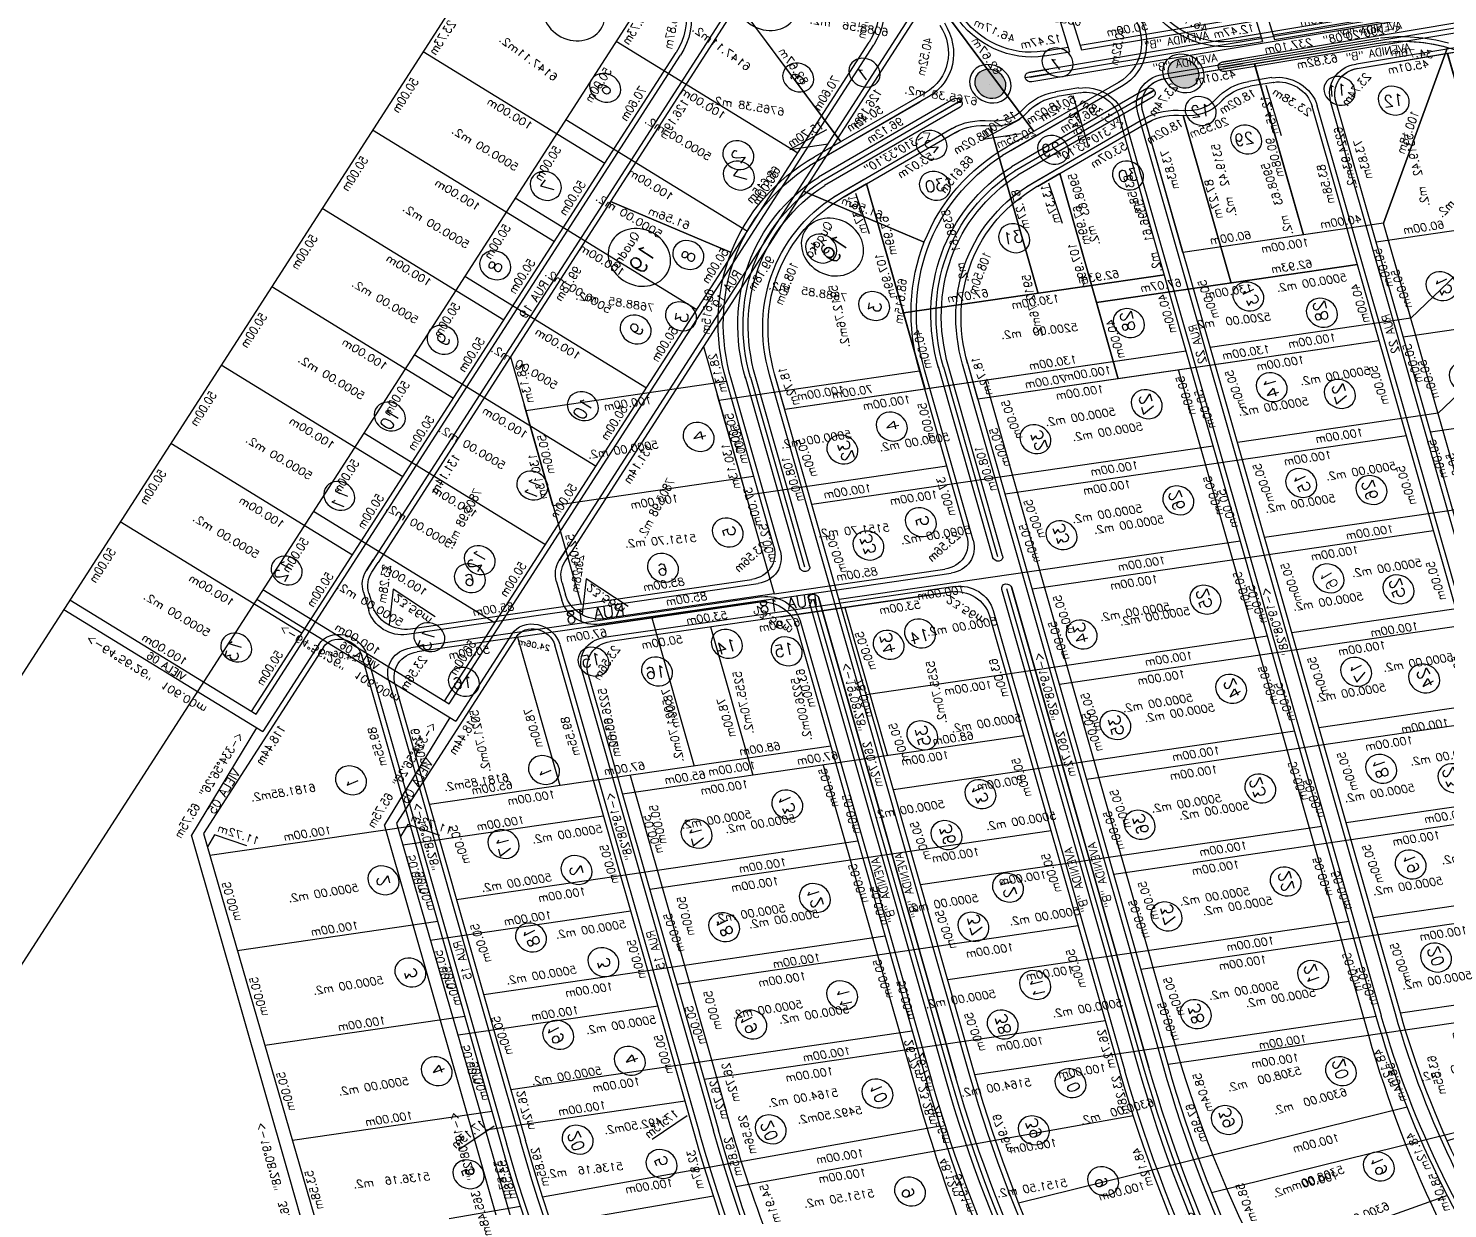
# Model space of a CAD drawing. Extents: x -23785941 to 8798891, y -8418521 to 21897894.
# Drawn here: x 3035251 to 3218542, y 4652091 to 4804514 of the extents above; entities that cross this region are included whole.
import ezdxf
from ezdxf.enums import TextEntityAlignment as Align

# ---------------------------------------------------------------- set-up
doc = ezdxf.new("R2010")
doc.units = 0
doc.header["$MEASUREMENT"] = 0
doc.header["$PDMODE"] = 34
doc.header["$PDSIZE"] = 1
doc.layers.get('0').update_dxf_attribs({"linetype": 'CONTINUOUS'})
for name, color, linetype in [('CALCADA', 3, 'CONTINUOUS'), ('REG60_100', 2, 'CONTINUOUS'), ('RUA', 1, 'CONTINUOUS'), ('TER_POLI', 5, 'CONTINUOUS'), ('VIEWPORT', 7, 'CONTINUOUS')]:
    doc.layers.add(name, color=color, linetype=linetype)
doc.styles.add('1_5MM', font='romans.shx', dxfattribs={"height": 6})
doc.styles.add('1MM', font='romans.shx', dxfattribs={"height": 4})
doc.styles.add('2MM', font='romans.shx', dxfattribs={"height": 8})

# ---------------------------------------------------------------- blocks, each defined once
blk = doc.blocks.new('A$C3D774E76')
blk.add_hatch(color=85).paths.add_polyline_path([(-23863.54, -2270.07, 1), (-23858.29, -2284.12, 1)])
for p, q in [((-23386.35, -2006.7), (-23378.21, -2108.87)), ((-23380.37, -2006.22), (-23371.67, -2115.37)), ((-23486.04, -2014.64), (-23478.09, -2114.32)), ((-23436.19, -2010.67), (-23428.25, -2110.35)), ((-23535.88, -2018.61), (-23527.94, -2118.29)), ((-23635.56, -2026.55), (-23627.62, -2126.23)), ((-23585.72, -2022.58), (-23577.78, -2122.26)), ((-23735.25, -2034.49), (-23727.3, -2134.17)), ((-23685.4, -2030.52), (-23677.46, -2130.2)), ((-23378.41, -2106.38), (-23797.68, -2139.78)), ((-23426.92, -2122.28), (-23308.44, -2112.84)), ((-23371.94, -2112.02), (-23304.67, -2108.23)), ((-23308.44, -2112.84), (-23032.33, -2343.32)), ((-23167, -2222.32), (-23304.67, -2108.23)), ((-23363.27, -2197.33), (-23299.46, -2120.33)), ((-23363.27, -2197.33), (-23299.46, -2120.33)), ((-23313.23, -2133.54), (-23310.49, -2117.82)), ((-23310.49, -2117.82), (-23303.04, -2117.47)), ((-23611.61, -2137), (-23480.89, -2126.58)), ((-23473.87, -2123.52), (-23481.08, -2124.09)), ((-23474.69, -2126.09), (-23480.88, -2126.58)), ((-23463.93, -2129.49), (-23459.14, -2133.46)), ((-23710.47, -2144.87), (-23611.61, -2137)), ((-23611.61, -2137), (-23511.41, -2220.02)), ((-23471.86, -2138.59), (-23454.01, -2144.68)), ((-23234.53, -2304.02), (-23432.51, -2139.95)), ((-23836.27, -2154.89), (-23710.47, -2144.87)), ((-23710.47, -2144.87), (-23715.3, -2196.37)), ((-23715.3, -2196.37), (-23710.47, -2144.87)), ((-23551.47, -2186.87), (-23592.26, -2153.07)), ((-23324.78, -2229.23), (-23260.97, -2152.24)), ((-23836.27, -2154.89), (-23796.11, -2227.54)), ((-23796.11, -2227.54), (-23836.1, -2155.19)), ((-23796.11, -2227.54), (-23836.1, -2155.19)), ((-23589.95, -2154.94), (-23653.75, -2231.94)), ((-23511.41, -2220.02), (-23457.16, -2154.57)), ((-23426.82, -2160.24), (-23262.8, -2296.16)), ((-23426.82, -2160.24), (-23426.81, -2160.25)), ((-23502.17, -2227.68), (-23447.92, -2162.22)), ((-23551.45, -2186.84), (-23615.28, -2263.87)), ((-23286.28, -2261.14), (-23222.69, -2184.42)), ((-23715.3, -2196.37), (-23716.2, -2206.04)), ((-23716.2, -2206.04), (-23715.3, -2196.37)), ((-23505.91, -2354.45), (-23378.3, -2200.45)), ((-23479.84, -2200.73), (-23419.78, -2250.5)), ((-23840.47, -2252.07), (-23782.37, -2219.95)), ((-23796.11, -2227.54), (-23782.37, -2219.95)), ((-23782.37, -2219.95), (-23782.42, -2219.85)), ((-23782.37, -2219.95), (-23782.42, -2219.85)), ((-23511.41, -2220.02), (-23565.65, -2285.48)), ((-23247.78, -2293.04), (-23184.31, -2216.46)), ((-23026.22, -2338.99), (-23166.95, -2222.36)), ((-23586.76, -2287.46), (-23653.8, -2231.9)), ((-23502.17, -2227.68), (-23556.41, -2293.14)), ((-23556.41, -2293.14), (-23502.17, -2227.68)), ((-23467.42, -2386.35), (-23339.8, -2232.35)), ((-23977.34, -2240.52), (-23899.74, -2307.6)), ((-23973.42, -2235.98), (-23895.82, -2303.06)), ((-23783.67, -2245.23), (-23771.97, -2238.76)), ((-23782.46, -2247.42), (-23770.76, -2240.95)), ((-23770.76, -2240.95), (-23782.46, -2247.42)), ((-23770.76, -2240.95), (-23770.83, -2240.88)), ((-23770.83, -2240.88), (-23770.76, -2240.95)), ((-23782.46, -2247.42), (-23828.9, -2273.1)), ((-23782.46, -2247.42), (-23828.9, -2273.1)), ((-23699.39, -2316.25), (-23782.46, -2247.42)), ((-23730.19, -2290.73), (-23782.46, -2247.42)), ((-23782.46, -2247.42), (-23730.19, -2290.73)), ((-23730.19, -2290.73), (-23782.46, -2247.42)), ((-23730.19, -2290.73), (-23782.46, -2247.42)), ((-23759.37, -2259.43), (-23775.21, -2245.04)), ((-23840.47, -2252.07), (-23840.47, -2252.07)), ((-23840.47, -2252.07), (-23840.47, -2252.07)), ((-23836.33, -2249.79), (-23835.88, -2249.54)), ((-23385.21, -2485.66), (-23669.14, -2250.41)), ((-23654.72, -2262.35), (-23669.14, -2250.41)), ((-23522.59, -2252.32), (-23462.53, -2302.09)), ((-23144, -2250.1), (-23209.71, -2325.33)), ((-23843.42, -2267.41), (-23845.6, -2268.62)), ((-23843.42, -2267.41), (-23834.66, -2262.58)), ((-23782.33, -2416.35), (-23654.72, -2262.35)), ((-23699.39, -2316.25), (-23654.72, -2262.35)), ((-23428.92, -2418.25), (-23301.3, -2264.25)), ((-23442.11, -2277.45), (-23306.09, -2390.18)), ((-23840.85, -2286.11), (-23772.96, -2342.36)), ((-23840.85, -2286.11), (-23772.96, -2342.36)), ((-23772.96, -2342.36), (-23840.85, -2286.11)), ((-23840.85, -2286.11), (-23772.96, -2342.36)), ((-23840.61, -2285.98), (-23840.61, -2285.98)), ((-23889.55, -2292), (-23897.71, -2301.42)), ((-23890.93, -2293.59), (-23891.37, -2294.1)), ((-23889.55, -2292), (-23889.61, -2291.94)), ((-23875.89, -2290.59), (-23882.43, -2298.15)), ((-23874, -2292.22), (-23880.54, -2299.79)), ((-23874, -2292.22), (-23872.36, -2290.33)), ((-23874, -2292.22), (-23872.36, -2290.33)), ((-23813.13, -2390.83), (-23730.19, -2290.73)), ((-23730.19, -2290.73), (-23813.13, -2390.83)), ((-23772.8, -2342.16), (-23730.19, -2290.73)), ((-23772.8, -2342.16), (-23730.19, -2290.73)), ((-23772.8, -2342.16), (-23730.19, -2290.73)), ((-23699.39, -2316.25), (-23730.19, -2290.73)), ((-23730.19, -2290.73), (-23699.39, -2316.25)), ((-23743.83, -2448.26), (-23616.22, -2294.26)), ((-23390.42, -2450.16), (-23262.8, -2296.16)), ((-23390.42, -2450.16), (-23262.8, -2296.16)), ((-23262.8, -2296.16), (-23242.29, -2313.18)), ((-23901.64, -2305.96), (-23967.1, -2381.59)), ((-23879.01, -2316.37), (-23871.42, -2307.6)), ((-23782.33, -2416.35), (-23699.39, -2316.25)), ((-23573.32, -2317.42), (-23379.13, -2478.33)), ((-23554.43, -2314.24), (-23369.88, -2467.16)), ((-23705.33, -2480.16), (-23577.72, -2326.16)), ((-23352.22, -2482.33), (-23219.61, -2332.58)), ((-23512.83, -2639.67), (-23877.16, -2337.78)), ((-23449.03, -2562.67), (-23718.53, -2339.35)), ((-23520.49, -2648.91), (-23885.61, -2346.36)), ((-23813.13, -2390.83), (-23772.8, -2342.16)), ((-23813.13, -2390.83), (-23772.8, -2342.16)), ((-23813.13, -2390.83), (-23772.8, -2342.16)), ((-23813.13, -2390.83), (-23772.96, -2342.36)), ((-23772.96, -2342.36), (-23772.8, -2342.16)), ((-23772.96, -2342.36), (-23772.8, -2342.16)), ((-23666.83, -2512.06), (-23539.22, -2358.06)), ((-23866.77, -2439.89), (-23935.98, -2382.54)), ((-23892.29, -2470.69), (-23828.49, -2393.69)), ((-23628.33, -2543.96), (-23500.72, -2389.96)), ((-23853.79, -2502.59), (-23789.99, -2425.59)), ((-23589.83, -2575.86), (-23462.22, -2421.86)), ((-23815.29, -2534.5), (-23751.49, -2457.5)), ((-23551.33, -2607.77), (-23423.72, -2453.76)), ((-23584.29, -2725.91), (-23892.29, -2470.69)), ((-23512.82, -2639.66), (-23385.21, -2485.66)), ((-23776.79, -2566.4), (-23712.99, -2489.4)), ((-23978.73, -2539.45), (-23853.79, -2502.59)), ((-23738.29, -2598.3), (-23674.49, -2521.3)), ((-23477.33, -2672.16), (-23335.08, -2531.55)), ((-23966.99, -2579.24), (-23815.28, -2534.49)), ((-23699.79, -2630.2), (-23635.99, -2553.2)), ((-23661.29, -2662.1), (-23597.49, -2585.1)), ((-23445.25, -2708.02), (-23289.77, -2582.21)), ((-23622.79, -2694.01), (-23558.99, -2617.01)), ((-23520.49, -2648.91), (-23584.29, -2725.91)), ((-23500.28, -2722.32), (-23471.24, -2696.08))]:
    blk.add_line(p, q)
at = {"color": 0}
blk.add_line((-23779.72, -2208.06), (-23792.02, -2222.7), dxfattribs=at)
at = {"color": 100}
for p, q in [((-23660.39, -2238.78), (-23583.18, -2302.76)), ((-23586.39, -2306.59), (-23663.05, -2243.07)), ((-23375.94, -2474.48), (-23570.11, -2313.59)), ((-23379.13, -2478.33), (-23573.3, -2317.44)), ((-23377.54, -2476.4), (-23571.71, -2315.51))]:
    blk.add_line(p, q, dxfattribs=at)
at = {"color": 5}
blk.add_line((-23860.67, -2276.96), (-23860.68, -2276.96), dxfattribs=at)
for centre in [(-23791.56, -2088.57), (-23691, -2168.99)]:
    blk.add_circle(centre, 15, dxfattribs=at)
for centre in [(-23405.07, -2086.17), (-23454.31, -2090.36), (-23553.21, -2099.84), (-23502.87, -2096.06), (-23602.86, -2105.12), (-23701.76, -2114.6), (-23651.41, -2110.83), (-23763.24, -2117.98), (-23496.16, -2168.15), (-23370.37, -2162.59), (-23764.3, -2187.9), (-23445.35, -2188.12), (-23673.3, -2199.06), (-23330.87, -2197.78), (-23834.89, -2222.42), (-23620.28, -2232.55), (-23293.68, -2228.9), (-23487.17, -2237.61), (-23377.97, -2239.75), (-23740.38, -2242.57), (-23253.23, -2261.28), (-23582.03, -2265.32), (-23340.32, -2271.44), (-23860.92, -2277.09), (-23798.55, -2276.18), (-23649.97, -2294.94), (-23528.77, -2289.13), (-23212.03, -2296.85), (-23300.75, -2303.85), (-23845.08, -2317.49), (-23610.74, -2326.6), (-23255.64, -2334.67), (-23467.32, -2349.1), (-23568.5, -2356.53), (-23900.23, -2370.34), (-23429.68, -2380.79), (-23781.41, -2386.5), (-23533.79, -2390.13), (-23747.19, -2411.55), (-23390.11, -2413.2), (-23944.37, -2423.64), (-23492.35, -2421.81), (-23823.77, -2430.37), (-23709.31, -2445.53), (-23455.4, -2452.86), (-23352.16, -2449.17), (-23786.37, -2459.77), (-23668.77, -2478.3), (-23416.16, -2486.2), (-23313.6, -2483.94), (-23748.13, -2492.78), (-23632.7, -2508.3), (-23709.52, -2524.83), (-23373.47, -2522.08), (-23592.53, -2542.04), (-23671.88, -2556.52), (-23554.53, -2572.76), (-23631.95, -2587.97), (-23516.88, -2604.45), (-23593.71, -2620.98), (-23478.01, -2636.83), (-23555.7, -2651.71), (-23442.02, -2673.25)]:
    blk.add_circle(centre, 7.5)
at = {"color": 0}
blk.add_arc((-23800.81, -2100.57), 39.33, 199.1748, 274.55612, dxfattribs=at)
for centre, radius, start, end in [((-23473.5, -2141.03), 14.99, 50.35397, 94.5548), ((-23426.13, -2132.25), 10, 94.5548, 230.34999), ((-23468.71, -2145), 14.99, 320.35271, 50.35397), ((-23436.38, -2171.79), 14.99, 50.35271, 140.35271), ((-23436.38, -2171.79), 14.99, 50.35271, 140.35271), ((-23726.95, -2320.17), 114.64, 50.35425, 118.94258), ((-23726.97, -2320.2), 90.64, 50.35425, 118.94258), ((-23726.97, -2320.2), 90.64, 50.35828, 118.94258), ((-23853.69, -2228.16), 27.32, 213.95425, 298.94059), ((-23853.69, -2228.16), 27.32, 213.95425, 298.94059), ((-23916.31, -2268.87), 35.37, 319.1597, 33.95425), ((-23815.31, -2297.58), 28, 118.94268, 155.81258), ((-23815.31, -2297.58), 28, 119.05468, 155.81258), ((-23815.31, -2297.58), 28, 119.05468, 155.81258), ((-23860.92, -2277.09), 22, 282.2898, 335.81258), ((-23860.92, -2277.09), 22, 282.2898, 335.81258), ((-23577.19, -2275.92), 14.99, 230.35297, 320.35271), ((-23544.87, -2302.7), 14.99, 140.35271, 230.35425), ((-23850.27, -2325.95), 28, 102.2898, 139.1597), ((-23850.27, -2325.95), 28, 102.2898, 139.0477), ((-23822.21, -3013.12), 920.97, 33.0048, 50.35425), ((-23822.25, -3013.09), 908.97, 30.01869, 50.35425), ((-23867.67, -2326.18), 14.99, 139.1598, 230.35425), ((-23867.67, -2326.18), 14.99, 139.1598, 230.35425), ((-23822.25, -3013.09), 808.97, 45.49416, 50.35425), ((-23919.95, -2476.97), 74.08, 139.1598, 196.43452), ((-23822.25, -3013.09), 708.97, 30.01869, 50.35425), ((-23822.25, -3013.09), 684.97, 30.01869, 50.35425), ((-23822.25, -3013.09), 584.97, 30.01869, 50.35425), ((-23822.25, -3013.09), 484.97, 30.01869, 50.35425), ((-23822.25, -3013.09), 472.97, 30.01869, 50.35425)]:
    blk.add_arc(centre, radius, start, end)
at = {"color": 100}
for centre, radius, start, end in [((-23726.95, -2320.17), 105.14, 50.35425, 116.46005), ((-23726.95, -2320.17), 102.64, 50.35425, 116.40622), ((-23726.95, -2320.17), 100.14, 50.35425, 116.28842), ((-23584.8, -2304.67), 2.5, 230.35435, 50.35435), ((-23571.71, -2315.51), 2.5, 50.35429, 230.35429), ((-23822.23, -3013.07), 694.47, 30.01869, 50.35423), ((-23822.23, -3013.07), 696.97, 30.01869, 50.35423), ((-23822.23, -3013.07), 699.47, 30.01869, 50.35423)]:
    blk.add_arc(centre, radius, start, end, dxfattribs=at)
for p in [(-23480.89, -2126.58), (-23426.92, -2122.28), (-23459.14, -2133.46), (-23797.68, -2139.78), (-23432.51, -2139.95), (-23457.16, -2154.57), (-23426.81, -2160.25), (-23447.93, -2162.23), (-23170.23, -2228.2), (-23661.54, -2241.08), (-23586.77, -2287.46), (-23565.64, -2285.47), (-23556.4, -2293.13), (-23584.8, -2304.67), (-23234.53, -2304.02), (-23242.29, -2313.18), (-23571.71, -2315.51), (-23554.42, -2314.25), (-23877.39, -2337.58), (-23306.09, -2390.18), (-23369.88, -2467.16), (-23377.54, -2476.4)]:
    blk.add_point(p)
at = {"color": 0}
for p in [(-23782.42, -2219.85), (-23653.75, -2231.94), (-23770.76, -2240.95), (-23669.14, -2250.41)]:
    blk.add_point(p, dxfattribs=at)
at = {"color": 1}
for p in [(-23776.57, -2230.45), (-23578.25, -2310.09)]:
    blk.add_point(p, dxfattribs=at)
at = {"layer": 'CALCADA'}
for p, q in [((-23378.21, -2108.87), (-23797.48, -2142.27)), ((-23427.12, -2119.79), (-23371.67, -2115.37)), ((-23611.81, -2134.5), (-23473.87, -2123.52)), ((-23463.12, -2126.92), (-23455.62, -2133.13)), ((-23710.67, -2142.38), (-23611.81, -2134.5)), ((-23833.85, -2152.19), (-23710.67, -2142.38)), ((-23434.1, -2141.88), (-23236.18, -2305.91)), ((-23509.48, -2221.62), (-23453.64, -2154.24)), ((-23504.09, -2226.09), (-23448.25, -2158.7)), ((-23427.15, -2156.72), (-23261.21, -2294.23)), ((-23839.26, -2254.26), (-23776.82, -2219.73)), ((-23844.62, -2265.23), (-23773.67, -2225.99)), ((-23834.67, -2251.72), (-23781.16, -2222.13)), ((-23509.48, -2221.62), (-23565.32, -2289)), ((-23559.93, -2293.47), (-23504.09, -2226.09)), ((-23845.6, -2268.62), (-23772.46, -2228.18)), ((-23842.21, -2269.6), (-23771.25, -2230.36)), ((-23586.43, -2290.98), (-23655.4, -2233.83)), ((-23830.11, -2270.92), (-23768.05, -2236.6)), ((-23383.61, -2483.74), (-23667.54, -2248.48)), ((-24004.66, -2439.56), (-23875.89, -2290.59)), ((-24002.73, -2441.22), (-23872.36, -2290.33)), ((-24000.87, -2442.83), (-23872.1, -2293.86)), ((-23887.66, -2293.63), (-23895.82, -2303.06)), ((-23261.21, -2294.23), (-23240.7, -2311.25)), ((-23880.9, -2314.74), (-23873.31, -2305.96)), ((-23899.74, -2307.6), (-23965.21, -2383.23)), ((-23557.95, -2314.57), (-23371.48, -2469.09)), ((-23514.43, -2641.59), (-23878.75, -2339.7)), ((-23908.39, -2346.89), (-23979.23, -2428.61)), ((-23907.64, -2346.05), (-23908.36, -2346.86)), ((-23518.89, -2646.98), (-23883.79, -2344.62))]:
    blk.add_line(p, q, dxfattribs=at)
at = {"layer": 'CALCADA', "color": 100}
blk.add_line((-23661.54, -2241.08), (-23584.8, -2304.67), dxfattribs=at)
at = {"layer": 'CALCADA'}
blk.add_circle((-23860.92, -2277.09), 10, dxfattribs=at)
for centre, radius, start, end in [((-23800.81, -2100.57), 41.83, 199.1748, 274.55612), ((-23426.13, -2132.25), 12.5, 94.5548, 230.34999), ((-23472.68, -2138.46), 14.99, 50.35397, 94.5548), ((-23465.19, -2144.67), 14.99, 320.35271, 50.35397), ((-23436.71, -2168.27), 14.99, 50.35271, 140.35271), ((-23726.95, -2320.17), 112.14, 50.35425, 116.43447), ((-23726.95, -2320.17), 93.14, 50.35425, 118.94258), ((-23853.69, -2228.16), 29.82, 213.95425, 298.94059), ((-23916.31, -2268.87), 37.87, 319.1597, 33.95425), ((-23843.42, -2267.41), 2.5, 118.94258, 298.94258), ((-23815.31, -2297.58), 30.5, 118.94268, 155.81258), ((-23860.92, -2277.09), 19.5, 282.2898, 335.81258), ((-23874, -2292.22), 2.5, 319.1598, 139.1598), ((-23576.86, -2279.44), 14.99, 230.35297, 320.35271), ((-23548.39, -2303.03), 14.99, 140.35271, 230.35425), ((-23850.27, -2325.95), 30.5, 102.2898, 139.1597), ((-23822.25, -3013.09), 918.47, 30.01869, 50.35425), ((-23822.25, -3013.09), 911.47, 30.01869, 50.35425), ((-23867.59, -2326.24), 17.49, 139.1598, 230.35425), ((-23894.95, -2358.09), 17.49, 50.35425, 139.07852), ((-23919.91, -2477), 76.58, 141.37489, 166.04907), ((-23822.25, -3013.09), 706.47, 30.01869, 50.35425), ((-23822.25, -3013.09), 687.47, 30.01869, 50.35425), ((-23822.25, -3013.09), 482.47, 30.01869, 50.35425), ((-23822.25, -3013.09), 475.47, 30.01869, 50.35425)]:
    blk.add_arc(centre, radius, start, end, dxfattribs=at)
at = {"layer": 'REG60_100'}
for p, q in [((-23469.13, -2162.09), (-23471.86, -2138.59)), ((-23221.47, -2287.49), (-23241.55, -2296.94))]:
    blk.add_line(p, q, dxfattribs=at)
at = {"layer": 'REG60_100', "color": 0}
blk.add_line((-23798.26, -2219.1), (-23779.72, -2208.06), dxfattribs=at)
at = {"layer": 'TER_POLI'}
blk.add_line((-23758.9, -2036.37), (-22256.08, -1916.65), dxfattribs=at)
at = {"layer": 'VIEWPORT'}
for p, q in [((-23875.89, -2313.87), (-23855.75, -2331.17)), ((-23828.49, -2393.69), (-23885.61, -2346.36)), ((-23906.47, -2348.1), (-23975.99, -2428.53)), ((-23906.47, -2348.1), (-23936.13, -2382.42)), ((-23936.13, -2382.42), (-23975.99, -2428.53)), ((-23866.77, -2439.89), (-23936.13, -2382.42)), ((-23936.13, -2382.42), (-23866.77, -2439.89)), ((-23866.77, -2439.89), (-23936.13, -2382.42)), ((-23866.77, -2439.89), (-23935.98, -2382.54)), ((-23866.77, -2439.89), (-23828.49, -2393.69)), ((-23892.29, -2470.69), (-23866.77, -2439.89)), ((-23892.29, -2470.69), (-23866.77, -2439.89)), ((-23991.85, -2459.14), (-23892.29, -2470.69)), ((-23991.81, -2459.14), (-23892.29, -2470.69)), ((-23892.29, -2470.69), (-23991.81, -2459.14)), ((-23991.81, -2459.14), (-23892.29, -2470.69)), ((-23853.79, -2502.59), (-23892.29, -2470.69)), ((-23978.73, -2539.45), (-23853.79, -2502.59)), ((-23853.79, -2502.59), (-23853.79, -2502.59))]:
    blk.add_line(p, q, dxfattribs=at)
for centre, radius, start, end in [((-23895.11, -2358.38), 15.32, 50.35425, 139.1598), ((-23895.11, -2358.38), 15.32, 51.6619, 137.85215), ((-23919.95, -2476.97), 74.08, 139.1598, 166.0687)]:
    blk.add_arc(centre, radius, start, end, dxfattribs=at)
for p in [(-23840.47, -2252.07), (-23828.9, -2273.1), (-23840.85, -2286.11), (-23889.55, -2292), (-23856.23, -2298.59), (-23871.42, -2307.6), (-23879.01, -2316.37), (-23885.33, -2346.58), (-23906.7, -2348.36), (-23975.99, -2428.53), (-23383.61, -2483.74)]:
    blk.add_point(p, dxfattribs=at)
at = {"color": 1, "style": '1MM'}
for s, rotation, p in [('<-19%%d08\'28"', 319.08002, (-23362.05, -2206.19)), ('108.00m', 318.0032, (-23623.37, -2280.74)), ('<-19%%d08\'28"  260.72m', 320.87555, (-23523.39, -2362.9)), ('<-290%%d20\'08"  237.10m', 49.1598, (-23967.78, -2409.7)), ('<-19%%d08\'28"', 318.50115, (-23675.55, -2512.21))]:
    blk.add_text(s, height=4, rotation=rotation, dxfattribs=at).set_placement(p, align=Align.MIDDLE)
at = {"style": '1MM'}
for rotation, p in [(50.35008, (-23257.45, -2220.09)), (50.35, (-23257.45, -2220.09)), (50.35008, (-23218.95, -2251.99))]:
    blk.add_text('100.00m', height=4, rotation=rotation, dxfattribs=at).set_placement(p, align=Align.MIDDLE)
at = {"attachment_point": 1}
for s, insert, char_height, width, rotation, style in [('VIELA 06', (-23379.86, -2071.35), 4, 603.212, 95.54706, '1MM'), ('9', (-23606.35, -2102.58), 6, 7.985, 4.08461, '1_5MM'), ('7', (-23705.33, -2113.17), 6, 6.654, 9.54022, '1_5MM'), ('8', (-23653.47, -2107.94), 6, 4.658, 355.12338, '1_5MM'), ('VIELA 05', (-23346.91, -2111.09), 4, 603.212, 3.60995, '1MM'), ('6', (-23765.71, -2115.11), 6, 6.654, 3.06836, '1_5MM'), ('6', (-23499.3, -2168.77), 6, 7.985, 51.95403, '1_5MM'), ('1', (-23369.06, -2160.04), 6, 1.625, 313.50978, '1_5MM'), ('2', (-23767.11, -2185.4), 6, 5.989, 8.92829, '1_5MM'), ('3', (-23675, -2195.99), 6, 4.658, 345.20067, '1_5MM'), ('2', (-23330.34, -2193.88), 6, 11.198, 321.54915, '1_5MM'), ('1', (-23837.63, -2220.63), 6, 8.651, 22.56522, '1_5MM'), ('3', (-23292.89, -2225.71), 6, 7.465, 317.81721, '1_5MM'), ('4', (-23621.18, -2228.8), 6, 5.989, 323.09486, '1_5MM'), ('31', (-23746.28, -2243.94), 6, 30, 48.43948, '1_5MM'), ('4', (-23254.21, -2257.89), 6, 5.226, 316.94157, '1_5MM'), ('5', (-23582.63, -2262.14), 6, 1.996, 320.07248, '1_5MM'), ('30', (-23804.48, -2278.4), 6, 30, 49.82425, '1_5MM'), ('32', (-23651.83, -2291.19), 6, 23, 318.26337, '1_5MM'), ('5', (-23212.58, -2292.57), 6, 8.212, 315.0342, '1_5MM'), ('29', (-23850.62, -2318.51), 6, 23, 48.22627, '1_5MM'), ('33', (-23612.72, -2320.74), 6, 30, 316.89511, '1_5MM'), ('34', (-23571.11, -2350.31), 6, 23, 322.8112, '1_5MM'), ('28', (-23783.98, -2380.21), 6, 25, 322.81108, '1_5MM'), ('27', (-23748.96, -2406.08), 6, 25, 319.28826, '1_5MM'), ('36', (-23494.6, -2416.72), 6, 30, 319.28826, '1_5MM'), ('37', (-23458.65, -2447.88), 6, 30, 321.07687, '1_5MM'), ('25', (-23670.34, -2472.09), 6, 23, 317.13441, '1_5MM'), ('38', (-23418, -2480.92), 6, 30, 318.95717, '1_5MM'), ('9', (-23312.08, -2479.81), 6, 0.647, 320.07252, '1_5MM'), ('39', (-23375.8, -2516.29), 6, 30, 316.89493, '1_5MM'), ('23', (-23593.49, -2535.21), 6, 23, 314.74097, '1_5MM'), ('22', (-23556.56, -2567.38), 6, 25, 321.07689, '1_5MM'), ('20', (-23480.46, -2630.69), 6, 25, 319.19, '1_5MM'), ('19', (-23443.49, -2667.73), 6, 23, 312.95228, '1_5MM')]:
    blk.add_mtext(s, dxfattribs=dict(at, insert=insert, char_height=char_height, width=width, rotation=rotation, style=style))
at = {"char_height": 6, "style": '1_5MM'}
for s, insert, attachment_point, rotation in [('12', (-23459.53, -2086.39), 1, 2.40782), ('13', (-23408.33, -2081.7), 1, 350.79467), ('11', (-23507.22, -2093.31), 1, 354.10293), ('10', (-23558.16, -2097.8), 1, 2.9738), ('16', (-23450.38, -2190.11), 1, 51.04392), ('15', (-23493.18, -2238.25), 1, 46.85885), ('17', (-23378.97, -2234.99), 1, 321.76654), ('18', (-23341.39, -2266.02), 1, 310.7077), ('14', (-23533.45, -2291.25), 1, 42.908), ('19', (-23301, -2297.24), 1, 310.0429), ('20', (-23255.52, -2328.78), 1, 312.95218), ('13', (-23468.43, -2343.27), 1, 312.16782), ('12', (-23905.95, -2372.49), 1, 51.04397), ('12', (-23431.29, -2375.35), 1, 318.14331), ('35', (-23535.47, -2385.17), 1, 320.22225), ('11', (-23391.62, -2409.37), 1, 322.26941), ('11', (-23949.49, -2424.83), 1, 53.66973), ('13', (-23825.31, -2425.7), 1, 310.04301), ('26', (-23710.33, -2439.34), 1, 316.68126), ('10', (-23353.5, -2443.98), 1, 312.11011), ('14', (-23787.96, -2454.24), 1, 320.07244), ('15', (-23749.3, -2487.69), 1, 311.44561), ('24', (-23633.62, -2503.21), 1, 307.51456), ('16', (-23709.12, -2519.84), 1, 305.01237), ('17', (-23673, -2552.03), 1, 309.26238), ('18', (-23632.08, -2587.6), 5, 317.71276), ('21', (-23518.55, -2598.21), 1, 317.71281), ('19', (-23595.61, -2615.52), 1, 314.92268), ('20', (-23557.35, -2645.8), 1, 314.49942)]:
    blk.add_mtext(s, dxfattribs=dict(at, insert=insert, attachment_point=attachment_point, rotation=rotation))
at = {"color": 1, "insert": (-23702.21, -2160.51), "char_height": 4, "attachment_point": 1, "rotation": 5.03393, "style": '1MM'}
blk.add_mtext('Quadra', dxfattribs=at)
at = {"color": 1, "insert": (-23699.34, -2167.29), "char_height": 8, "width": 20.682, "attachment_point": 1, "rotation": 5.03393, "style": '2MM'}
blk.add_mtext('19', dxfattribs=at)
at = {"layer": 'REG60_100', "style": '1MM'}
for s, height, rotation, p in [('50.00m', 4, 4.5548, (-23460.8, -2016.64)), ('50.00m', 4, 4.5548, (-23410.96, -2012.67)), ('50.00m', 4, 4.5548, (-23510.64, -2020.61)), ('50.00m', 4, 4.5548, (-23610.33, -2028.55)), ('50.00m', 4, 4.5548, (-23560.48, -2024.58)), ('50.00m', 4, 4.5548, (-23710.01, -2036.49)), ('50.00m', 4, 4.5548, (-23660.17, -2032.52)), ('23.73m', 4, 4.5548, (-23746.76, -2039.42)), ('100.00m', 4, 94.5548, (-23386.37, -2056.85)), ('100.00m', 4, 94.5548, (-23426.28, -2063.53)), ('100.00m', 4, 94.5548, (-23526.11, -2071.11)), ('100.00m', 4, 94.5548, (-23475.9, -2067.43)), ('100.00m', 4, 94.5548, (-23627.6, -2076.08)), ('100.00m', 4, 94.5548, (-23576.75, -2075.94)), ('100.00m', 4, 94.5548, (-23727.29, -2084.02)), ('100.00m', 4, 94.5548, (-23675.69, -2079.94)), ('50.00m', 4, 4.5548, (-23453.49, -2108.35)), ('50.00m', 4, 4.5548, (-23403.65, -2104.38)), ('50.00m', 4, 4.5548, (-23553.17, -2116.29)), ('50.00m', 4, 4.5548, (-23503.33, -2112.32)), ('50.00m', 4, 4.5548, (-23603.01, -2120.26)), ('118.44m', 4, 4.5548, (-23367.39, -2121.55)), ('11.72m', 4, 79.57539, (-23316.71, -2127.79)), ('50.00m', 4, 4.5548, (-23702.7, -2128.2)), ('50.00m', 4, 4.5548, (-23652.86, -2124.23)), ('24.06m', 3, 72.4523, (-23427.5, -2131.45)), ('25.87m', 4, 345.3273, (-23807.16, -2132.96)), ('70.60m', 4, 4.5548, (-23762.81, -2132.99)), ('131.14m', 4, 4.5548, (-23539.8, -2135.29)), ('23.28m', 4, 342.44536, (-23472.15, -2133.8)), ('50.00m', 4, 320.35, (-23282.77, -2139.36)), ('99.18m', 4, 4.5548, (-23660.73, -2144.92)), ('28.13m', 4, 320.35397, (-23602.22, -2148.72)), ('23.56m', 4, 278.97853, (-23467.18, -2151.13)), ('100.00m', 4, 50.35008, (-23334.45, -2156.28)), ('126.19m', 4, 4.5548, (-23765.58, -2153.27)), ('89.55m', 4, 319.62754, (-23392.66, -2166.36)), ('61.56m', 4, 82.82286, (-23717.1, -2172.93)), ('50.00m', 4, 322.89219, (-23573.74, -2173.05)), ('130.13m', 4, 322.40133, (-23561.23, -2174.37)), ('23.56m', 4, 5.33369, (-23437, -2165.22)), ('50.00m', 4, 320.35, (-23244.27, -2171.27)), ('85.00m', 4, 50.35258, (-23487.37, -2184.74)), ('50.00m', 4, 50.34952, (-23460.81, -2184.03)), ('63.00m', 4, 323.17081, (-23402.53, -2183.98)), ('100.00m', 4, 50.35008, (-23295.95, -2188.18)), ('82.67m', 4, 120.57239, (-23820.46, -2191.4)), ('100.00m', 4, 50.31619, (-23618.8, -2195.98)), ('52.00m', 4, 322.7744, (-23533.5, -2206.34)), ('50.00m', 4, 320.35, (-23205.77, -2203.17)), ('15.70m', 4, 28.94258, (-23791.35, -2211.39)), ('68.615m', 4, 11.78286, (-23756.57, -2204.59)), ('68.615m', 4, 340.49471, (-23681.97, -2208.95)), ('50.00m', 4, 320.35, (-23341.47, -2210.2)), ('50.00m', 4, 316.44974, (-23366.5, -2221.76)), ('100.00m', 4, 50.35, (-23257.45, -2220.09)), ('100.00m', 4, 50.31619, (-23578.71, -2228.39)), ('78.00m', 4, 320.35425, (-23440.32, -2227.1)), ('65.00m', 4, 50.35258, (-23402.12, -2222.92)), ('50.42m', 4, 28.94258, (-23813.35, -2232.51)), ('67.00m', 4, 50.35591, (-23498.13, -2229.08)), ('108.50m', 4, 354.65036, (-23715.17, -2235.73)), ('100.00m', 4, 50.35258, (-23407.13, -2241.51)), ('53.58m', 4, 320.35, (-23165.92, -2236.2)), ('40.52m', 4, 346.4473, (-23857.47, -2243.86)), ('50.00m', 4, 322.04369, (-23630.73, -2246.26)), ('50.00m', 4, 320.35, (-23302.97, -2242.11)), ('13.37m', 4, 318.57905, (-23765.5, -2250.27)), ('85.00m', 4, 50.35258, (-23541.6, -2250.19)), ('50.00m', 4, 316.44974, (-23324.95, -2252.01)), ('100.00m', 4, 50.35, (-23218.95, -2251.99)), ('18.72m', 4, 316.13307, (-23666.58, -2259.09)), ('46.17m', 4, 86.55702, (-23887.27, -2267.34)), ('53.07m', 4, 28.94258, (-23803.75, -2263.76)), ('67.99m', 4, 322.80827, (-23763, -2267.73)), ('107.99m', 4, 319.1596, (-23743.16, -2275.35)), ('37.00m', 4, 320.33758, (-23600.27, -2270.3)), ('67.00m', 4, 50.35258, (-23444.23, -2273.74)), ('100.00m', 4, 50.35258, (-23368.6, -2275.24)), ('50.00m', 4, 320.35, (-23264.47, -2274.01)), ('50.00m', 4, 316.44974, (-23637.02, -2282.05)), ('53.00m', 4, 50.3548, (-23536.42, -2275.28)), ('78.00m', 4, 321.45056, (-23483.97, -2279.84)), ('50.00m', 4, 316.44974, (-23286.22, -2280.85)), ('18.02m', 4, 30.66869, (-23829, -2282)), ('70.00m', 4, 50.35425, (-23680.13, -2286.75)), ('23.56m', 4, 18.39697, (-23576.24, -2280.08)), ('12.47m', 4, 49.11897, (-23893.83, -2289.08)), ('17.13m', 4, 22.28966, (-23231.42, -2288.13)), ('20.55m', 4, 39.05119, (-23841.7, -2299.5)), ('23.56m', 4, 275.35341, (-23551.3, -2303.18)), ('50.00m', 4, 322.5709, (-23425.41, -2299.76)), ('18.02m', 4, 30.66869, (-23861.29, -2305.71)), ('40.00m', 4, 320.35425, (-23717.34, -2306.57)), ('100.00m', 4, 50.35425, (-23683.55, -2303.41)), ('100.00m', 4, 50.35258, (-23330.1, -2307.15)), ('26.72m', 4, 321.23651, (-23256.44, -2306.77)), ('67.07m', 4, 50.35425, (-23754.57, -2313.89)), ('50.00m', 4, 316.44974, (-23598.69, -2315.24)), ('32.87m', 4, 323.14978, (-23217.43, -2312.12)), ('87.27m', 4, 321.11806, (-23808.32, -2316.97)), ('100.00m', 4, 50.35258, (-23470.94, -2318.51)), ('50.00m', 4, 49.1598, (-23921.06, -2322.21)), ('23.38m', 4, 94.75702, (-23874.38, -2328.44)), ('12.45m', 4, 320.84836, (-23862.34, -2321.88)), ('68.00m', 4, 50.35258, (-23487.3, -2325.71)), ('29.85m', 4, 321.10078, (-23232.99, -2325.01)), ('100.00m', 4, 50.35425, (-23645.05, -2335.31)), ('63.00m', 4, 318.84371, (-23527.01, -2331.57)), ('50.00m', 4, 322.47418, (-23388.68, -2331.13)), ('100.00m', 4, 50.35258, (-23291.6, -2339.05)), ('130.00m', 4, 50.35425, (-23768.58, -2343.34)), ('50.00m', 4, 316.44974, (-23559.65, -2348.44)), ('100.00m', 4, 50.35258, (-23432.4, -2352.24)), ('23.74m', 4, 9.94654, (-23896.42, -2352.26)), ('83.58m', 4, 321.7195, (-23843.33, -2360.27)), ('50.00m', 4, 316.44974, (-23706.13, -2358.99)), ('62.93m', 4, 50.35425, (-23796.13, -2364.04)), ('130.00m', 4, 50.35425, (-23743.94, -2363.75)), ('100.00m', 4, 50.35425, (-23606.55, -2367.21)), ('50.00m', 4, 318.37675, (-23485.26, -2362.69)), ('50.00m', 4, 321.42296, (-23350.5, -2362.83)), ('45.01m', 4, 49.40425, (-23920.13, -2369.22)), ('73.83m', 4, 320.35425, (-23864.37, -2370.42)), ('100.00m', 4, 50.35591, (-23251.6, -2374.65)), ('100.00m', 4, 50.35425, (-23747.35, -2380.41)), ('50.00m', 4, 316.44974, (-23524.44, -2382.21)), ('100.00m', 4, 50.35258, (-23395.47, -2387.07)), ('26.72m', 4, 321.23651, (-23320.7, -2385.94)), ('50.00m', 4, 316.44974, (-23664.48, -2389.89)), ('40.00m', 4, 320.35425, (-23795.18, -2400.52)), ('100.00m', 4, 50.35425, (-23568.05, -2399.11)), ('50.00m', 4, 318.37675, (-23447.23, -2395.76)), ('26.56m', 4, 321.20429, (-23300.01, -2404.16)), ('63.82m', 4, 49.02258, (-23952.95, -2408.17)), ('90.08m', 4, 321.43616, (-23896.23, -2411.26)), ('60.00m', 4, 50.35425, (-23847.52, -2410.39)), ('50.00m', 4, 316.44974, (-23812.29, -2414.54)), ('100.00m', 4, 50.35425, (-23708.85, -2412.31)), ('50.00m', 4, 316.44974, (-23482.9, -2412.46)), ('100.00m', 4, 50.35258, (-23358.45, -2419.76)), ('50.00m', 4, 318.37675, (-23760.81, -2426.05)), ('50.00m', 4, 316.44974, (-23626.18, -2422.73)), ('50.00m', 4, 318.37675, (-23407.8, -2426.72)), ('100.00m', 4, 50.35425, (-23857.31, -2434.75)), ('100.00m', 4, 50.35258, (-23530.86, -2433.27)), ('54.91m', 4, 316.45202, (-23272.81, -2428.65)), ('34.76m', 4, 62.60452, (-23980.33, -2445.69)), ('50.00m', 4, 316.44974, (-23776.01, -2445.36)), ('100.00m', 4, 50.35425, (-23670.35, -2444.21)), ('50.00m', 4, 316.44974, (-23446.93, -2442.12)), ('100.00m', 4, 50.35258, (-23313.09, -2447.45)), ('40.00m', 4, 50.35425, (-23882.61, -2452.74)), ('50.00m', 4, 318.37675, (-23719.96, -2459.12)), ('50.00m', 4, 316.44974, (-23586.59, -2455.44)), ('26.72m', 4, 321.23651, (-23377.07, -2456.75)), ('100.18m', 4, 353.3798, (-23941.58, -2460.94)), ('100.00m', 4, 50.35425, (-23818.81, -2466.65)), ('100.00m', 4, 50.35425, (-23491.05, -2462.92)), ('23.28m', 4, 321.23651, (-23358.61, -2472.65)), ('50.00m', 4, 318.37675, (-23870.66, -2480.23)), ('50.00m', 4, 316.44974, (-23738.52, -2477.18)), ('100.00m', 4, 50.35425, (-23631.85, -2476.11)), ('50.00m', 4, 316.44974, (-23405.43, -2476.48)), ('50.00m', 4, 318.37675, (-23681.93, -2492.19)), ('50.00m', 4, 316.44974, (-23547.79, -2488.5)), ('100.00m', 4, 50.35425, (-23452.55, -2494.82)), ('100.00m', 4, 50.35425, (-23780.31, -2498.55)), ('48.12m', 4, 316.88396, (-23329.91, -2497.49)), ('100.00m', 4, 50.35425, (-23593.35, -2508.02)), ('50.00m', 4, 318.37675, (-23832.64, -2513.29)), ('50.00m', 4, 316.44974, (-23698.06, -2510.32)), ('67.96m', 4, 316.2354, (-23364.15, -2510.12)), ('50.00m', 4, 316.44974, (-23511.06, -2520.1)), ('50.00m', 4, 318.37675, (-23643.2, -2523.14)), ('100.00m', 4, 50.35425, (-23741.95, -2532.12)), ('100.00m', 4, 50.35425, (-23413.9, -2529.52)), ('100.00m', 4, 50.35425, (-23554.85, -2539.92)), ('50.00m', 4, 318.37675, (-23793.2, -2544.25)), ('50.00m', 4, 316.44974, (-23660.03, -2541.85)), ('50.00m', 4, 316.44974, (-23471.75, -2551.37)), ('50.00m', 4, 318.37675, (-23605.18, -2556.21)), ('100.00m', 4, 50.35425, (-23701.81, -2563.48)), ('50.00m', 4, 316.44974, (-23622.09, -2574.71)), ('100.00m', 4, 50.35425, (-23516.35, -2571.82)), ('100.00m', 4, 44.66675, (-23366.62, -2571.97)), ('50.00m', 4, 318.37675, (-23565.74, -2587.17)), ('58.04m', 4, 317.52313, (-23433.25, -2584.31)), ('100.00m', 4, 50.35425, (-23663.45, -2597.06)), ('50.00m', 4, 316.44974, (-23584.3, -2605.23)), ('100.00m', 4, 50.35758, (-23477.71, -2606.52)), ('50.00m', 4, 318.37675, (-23527.71, -2620.23)), ('100.00m', 4, 50.35425, (-23626.31, -2626.16)), ('58.04m', 4, 316.34014, (-23391.65, -2626.19)), ('50.00m', 4, 316.44974, (-23544.41, -2638.15)), ('100.00m', 4, 44.66675, (-23437.75, -2642.28)), ('48.12m', 4, 314.33289, (-23490.12, -2654.65)), ('63.35m', 4, 320.24739, (-23499.71, -2677.58)), ('48.12m', 4, 309.89095, (-23458.8, -2686.59))]:
    blk.add_text(s, height=height, rotation=rotation, dxfattribs=at).set_placement(p, align=Align.MIDDLE)
for s, rotation, p in [('5000.00 m2.', 93.89114, (-23452.4, -2057.57)), ('5000.00 m2.', 93.89114, (-23402.9, -2054.15)), ('5000.00 m2.', 93.89114, (-23502.97, -2062.55)), ('5000.00 m2.', 93.89114, (-23554.13, -2066.91)), ('5000.00 m2.', 93.89114, (-23652.11, -2077.55)), ('5000.00 m2.', 93.89114, (-23603.58, -2072.79)), ('6147.11m2.', 100.10522, (-23755.1, -2079.26)), ('5000.00 m2.', 93.89114, (-23701.19, -2081.14)), ('6181.85m2.', 49.6515, (-23345.18, -2138.96)), (' 7688.85  m2.', 69.09377, (-23661.25, -2170.75)), ('6765.38 m2.', 69.49536, (-23787.06, -2182.24)), ('5000.00 m2.', 49.6515, (-23307.33, -2177.41)), ('6088.56  m2.', 69.49536, (-23850.28, -2206.92)), ('5000.00 m2.', 50.08879, (-23592.85, -2205.7)), ('5000.00 m2.', 49.6515, (-23269.5, -2207.77)), ('5021.70m2.', 324.43646, (-23423.2, -2210.16)), ('5151.70 m2.', 54.03334, (-23558.68, -2240.92)), ('5000.00 m2.', 49.6515, (-23227.8, -2240.16)), ('5226.00m2.', 324.43646, (-23465.32, -2258.76)), ('5912.76m2.', 324.33627, (-23714.7, -2267.25)), ('5000.00 m2.', 49.6515, (-23395.96, -2265.88)), (' 5136.16  m2.', 52.55409, (-23188.23, -2269.04)), (' 5396.61  m2.', 321.07677, (-23778.13, -2299.08)), ('5000.00 m2.', 49.6515, (-23356.42, -2296.3)), ('5255.70m2.', 324.43646, (-23506.93, -2311.13)), ('5000.00 m2.', 49.6515, (-23668.87, -2325.09)), ('5000.00 m2.', 49.6515, (-23439.95, -2324.71)), ('5000.00 m2.', 49.6515, (-23318.52, -2329.58)), ('5908.63  m2.', 317.3343, (-23826.68, -2345.42)), ('5200.00  m2.', 52.51273, (-23752.71, -2352.81)), ('5000.00 m2.', 49.6515, (-23629.97, -2354.12)), ('5000.00 m2.', 49.6515, (-23403.64, -2359.14)), ('5492.50m2.', 49.6515, (-23274.56, -2357.83)), ('5000.00 m2.', 49.6515, (-23592.84, -2384.8)), ('5000.00 m2.', 49.6515, (-23362.24, -2387.07)), ('5000.00 m2.', 49.6515, (-23722.12, -2388.57)), ('5319.42  m2.', 322.80959, (-23875.1, -2397.39)), ('5000.00 m2.', 49.6515, (-23682.64, -2420.71)), ('5000.00 m2.', 49.6515, (-23552.98, -2415.92)), ('5164.00 m2.', 49.6515, (-23329.02, -2421.02)), (' 6224.93m2.', 322.11599, (-23917.02, -2442.2)), ('5000.00 m2.', 49.6515, (-23642.85, -2453.54)), ('5000.00 m2.', 49.6515, (-23515.03, -2451.49)), ('5000.00 m2.', 49.6515, (-23843.52, -2455.49)), ('5151.50 m2.', 49.6515, (-23290.07, -2457.81)), ('5000.00 m2.', 49.6515, (-23804.99, -2485.53)), ('5000.00 m2.', 49.6515, (-23605.15, -2482.7)), ('5000.00 m2.', 49.6515, (-23475.49, -2481.91)), ('6909.76  m2.', 16.21245, (-23927.1, -2500.14)), ('5000.00 m2.', 49.6515, (-23766.07, -2516.91)), ('5000.00 m2.', 49.6515, (-23564.53, -2516.42)), ('5000.00 m2.', 49.6515, (-23442.38, -2519.73)), ('5000.00 m2.', 49.6515, (-23726.4, -2548.54)), ('5000.00 m2.', 49.6515, (-23527.27, -2548.31)), (' 6300.00  m2.', 43.80554, (-23401.77, -2555.64)), ('5000.00 m2.', 49.6515, (-23489.69, -2580.89)), ('5000.00 m2.', 49.6515, (-23689.2, -2582.14)), (' 6300.00  m2.', 36.89336, (-23356.99, -2599.65)), ('5000.00 m2.', 49.6515, (-23651.25, -2613.71)), ('5308.00  m2.', 45.0245, (-23452.75, -2608.73)), ('5000.00 m2.', 49.6515, (-23612.02, -2648.07)), ('5308.00  m2.', 39.03051, (-23415.14, -2649.5))]:
    blk.add_text(s, height=4, rotation=rotation, dxfattribs=at).set_placement(p, align=Align.BOTTOM_CENTER)
blk.add_text('7803.98 m2.', height=4, dxfattribs=at).set_placement((-23522.99, -2155.56), align=Align.BOTTOM_CENTER)
at = {"layer": 'RUA', "style": '1MM'}
for s, rotation, p in [('<-64%%d56\'26"  106.00m', 274.55472, (-23370.02, -2054.62)), ('<-334%%d56\'26"  65.75m', 3.22833, (-23332.78, -2104.49)), ('<-19%%d08\'28"  365.48m', 320.35, (-23159.33, -2219.76)), ('96.12m', 29.02313, (-23812.84, -2243.44)), ('<-310%%d33\'10"', 29.02313, (-23806.21, -2253.41))]:
    blk.add_text(s, height=4, rotation=rotation, dxfattribs=at).set_placement(p, align=Align.MIDDLE)
at = {"layer": 'RUA', "attachment_point": 1, "style": '1_5MM'}
for s, insert, char_height, width, rotation in [('RUA 19', (-23656.4, -2133.29), 4, 808.839, 5.19743), ('RUA 18', (-23522.13, -2237.54), 6, 808.839, 50.65077), ('RUA 15', (-23318.66, -2240.07), 4, 808.839, 319.80571), ('\\Fromant.shx;AVENIDA "B"', (-23940.04, -2356.02), 4, 1478.691, 49.21353), ('\\Fromant.shx;AVENIDA "B"', (-23931.55, -2364.42), 4, 1478.691, 49.21353), ('\\Fromant.shx;AVENIDA "B"', (-23462.04, -2395.6), 4, 1478.691, 320.76737), ('\\Fromant.shx;AVENIDA "B"', (-23470.2, -2404.31), 4, 1478.691, 320.76737), ('RUA 22', (-23794.96, -2411.82), 4, 808.839, 321.23233)]:
    blk.add_mtext(s, dxfattribs=dict(at, insert=insert, char_height=char_height, width=width, rotation=rotation))
at = {"layer": 'VIEWPORT', "style": '1MM'}
blk.add_text('40.00m', height=4, rotation=50.35425, dxfattribs=at).set_placement((-23882.61, -2452.74), align=Align.MIDDLE)

msp = doc.modelspace()

# ---------------------------------------------------------------- block references
at = {"linetype": 'Continuous', "xscale": 240.4782668173248, "yscale": -275.6364145158877, "zscale": 240.4782668173248, "rotation": 242.429606072689}
for p in [(-27732, 2762), (-52668, 1427)]:
    msp.add_blockref('A$C3D774E76', p, dxfattribs=at)

doc.saveas('drawing.dxf')
